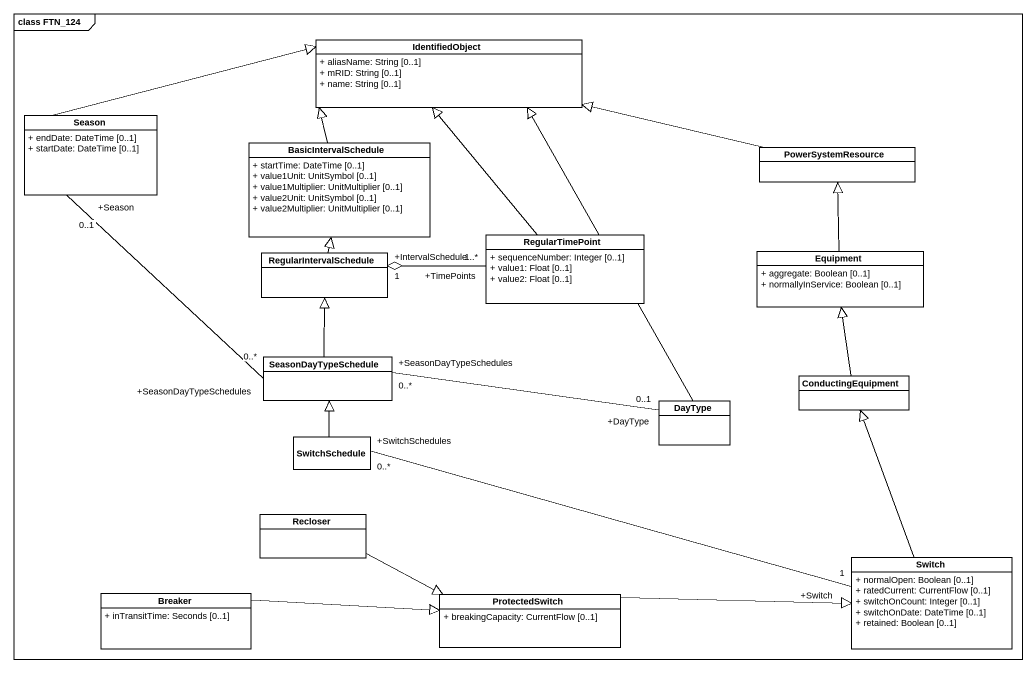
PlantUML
@startuml
mainframe class FTN_124
hide circle
hide empty members
skinparam classAttributeIconSize 0
class IdentifiedObject {
  + aliasName: String [0..1]
  + mRID: String [0..1]
  + name: String [0..1]
}
class Season {
  + endDate: DateTime [0..1]
  + startDate: DateTime [0..1]
}
class BasicIntervalSchedule {
  + startTime: DateTime [0..1]
  + value1Unit: UnitSymbol [0..1]
  + value1Multiplier: UnitMultiplier [0..1]
  + value2Unit: UnitSymbol [0..1]
  + value2Multiplier: UnitMultiplier [0..1]
}
class PowerSystemResource
class RegularTimePoint {
  + sequenceNumber: Integer [0..1]
  + value1: Float [0..1]
  + value2: Float [0..1]
}
class Equipment {
  + aggregate: Boolean [0..1]
  + normallyInService: Boolean [0..1]
}
class RegularIntervalSchedule
class SeasonDayTypeSchedule
class DayType
class ConductingEquipment
class SwitchSchedule
class Recloser
class Switch {
  + normalOpen: Boolean [0..1]
  + ratedCurrent: CurrentFlow [0..1]
  + switchOnCount: Integer [0..1]
  + switchOnDate: DateTime [0..1]
  + retained: Boolean [0..1]
}
class Breaker {
  + inTransitTime: Seconds [0..1]
}
class ProtectedSwitch {
  + breakingCapacity: CurrentFlow [0..1]
}
Season -right-|> IdentifiedObject
Season "+Season\n0..1" -- "+SeasonDayTypeSchedules\n0..*" SeasonDayTypeSchedule
BasicIntervalSchedule -up-|> IdentifiedObject
PowerSystemResource -left-|> IdentifiedObject
RegularTimePoint -up-|> IdentifiedObject
Equipment -up-|> PowerSystemResource
RegularIntervalSchedule -up-|> BasicIntervalSchedule
RegularIntervalSchedule "+IntervalSchedule\n1" o-right- "+TimePoints\n1..*" RegularTimePoint
SeasonDayTypeSchedule -up-|> RegularIntervalSchedule
DayType -up-|> IdentifiedObject
DayType "+DayType\n0..1" -left- "+SeasonDayTypeSchedules\n0..*" SeasonDayTypeSchedule
ConductingEquipment -up-|> Equipment
SwitchSchedule -up-|> SeasonDayTypeSchedule
Recloser -right-|> ProtectedSwitch
Switch -up-|> ConductingEquipment
Switch "+Switch\n1" -left- "+SwitchSchedules\n0..*" SwitchSchedule
Breaker -right-|> ProtectedSwitch
ProtectedSwitch -right-|> Switch
@enduml
